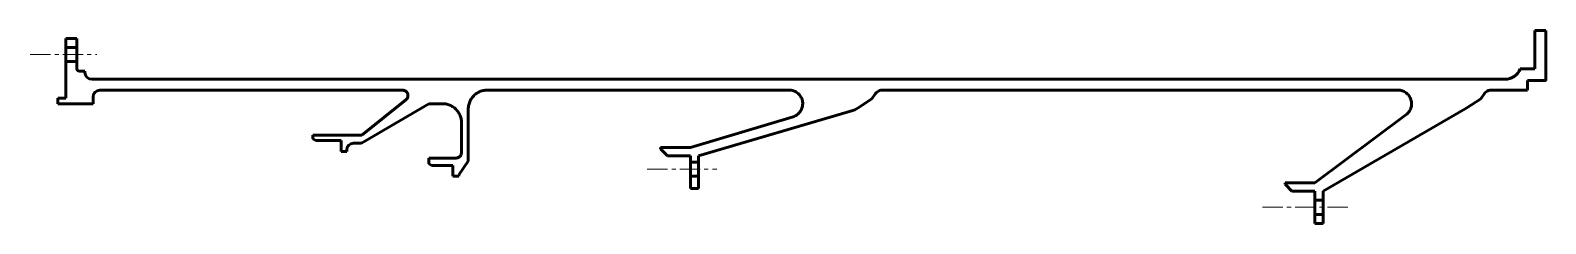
# Model space of a CAD drawing. Header units: millimetres. Extents: x -273 to 286, y 371 to 442.
import ezdxf

# ---------------------------------------------------------------- set-up
doc = ezdxf.new("R2010")
doc.units = ezdxf.units.MM
doc.linetypes.add('K5LT_AXLED', pattern=[12, 7.5, -1.5, 1.5, -1.5])
doc.linetypes.add('K5LT_BASIC', pattern=[0])

msp = doc.modelspace()

# ---------------------------------------------------------------- linework, layer by layer
at = {"color": 150, "linetype": 'K5LT_BASIC', "lineweight": 60, "true_color": 0x0080ff}
for p, q in [((286.33, 442.11), (282.33, 442.11)), ((282.33, 442.11), (282.33, 428.01)), ((-259.87, 439.11), (-259.87, 417.11)), ((-255.87, 439.11), (-259.87, 439.11)), ((-255.87, 428.11), (-255.87, 439.11)), ((-255.87, 435.81), (-259.87, 435.81)), ((-255.87, 430.61), (-259.87, 430.61)), ((-252.87, 427.11), (-254.87, 427.11)), ((-252.87, 426.61), (-252.87, 427.11)), ((282.33, 428.01), (276.94, 428.01)), ((190.12, 424.11), (-250.37, 424.11)), ((-247.37, 420.11), (-135.61, 420.11)), ((-104.36, 420.11), (7.09, 420.11)), ((41.43, 420.11), (196.13, 420.11)), ((271.32, 424.11), (190.12, 424.11)), ((196.13, 420.11), (231.82, 420.11)), ((266.16, 420.11), (277.33, 420.11)), ((279.62, 420.11), (277.33, 420.11)), ((279.62, 423.72), (280.33, 423.72)), ((279.62, 423.72), (279.62, 420.11)), ((-259.87, 417.11), (-262.87, 417.11)), ((-262.87, 417.11), (-262.87, 415.11)), ((-262.87, 415.11), (-249.87, 415.11)), ((-249.87, 415.11), (-249.87, 417.61)), ((-150.78, 400.59), (-125.87, 415.11)), ((-134.37, 416.55), (-150.69, 403.59)), ((-125.87, 415.11), (-120.87, 415.11)), ((32.53, 413.55), (37.64, 416.95)), ((37.64, 416.95), (38.97, 418.84)), ((257.27, 413.55), (262.38, 416.95)), ((262.38, 416.95), (263.71, 418.84)), ((-111.36, 393.93), (-111.36, 413.11)), ((8.52, 410.33), (-29.35, 398.95)), ((-26.35, 395.95), (30.62, 412.65)), ((30.62, 412.65), (31.29, 412.89)), ((31.29, 412.89), (31.93, 413.18)), ((31.93, 413.18), (32.53, 413.55)), ((234.75, 411.08), (201.17, 385.98)), ((204.17, 382.98), (256.66, 413.18)), ((256.66, 413.18), (257.27, 413.55)), ((-150.69, 403.59), (-168.69, 403.59)), ((-168.69, 403.59), (-168.69, 402.17)), ((-113.87, 408.11), (-113.87, 397.11)), ((-167.69, 401.59), (-168.69, 402.17)), ((-167.69, 401.59), (-158.23, 401.59)), ((-158.23, 401.59), (-158.23, 397.59)), ((-158.23, 397.59), (-156.23, 397.59)), ((-156.23, 397.59), (-156.23, 398.09)), ((-153.73, 400.59), (-150.78, 400.59)), ((-29.35, 398.95), (-40.35, 398.95)), ((-40.35, 398.95), (-40.35, 398.45)), ((-40.35, 398.45), (-37.85, 395.95)), ((-115.87, 395.11), (-125.87, 395.11)), ((-125.87, 395.11), (-125.87, 393)), ((-124.87, 392.43), (-125.87, 393)), ((-124.87, 392.43), (-117.07, 392.43)), ((-117.07, 388.43), (-117.07, 392.43)), ((-114.86, 388.93), (-111.36, 393.93)), ((-37.85, 395.95), (-29.35, 395.95)), ((-29.35, 395.95), (-29.35, 383.95)), ((-26.35, 393.64), (-29.35, 393.64)), ((-26.35, 383.95), (-26.35, 395.95)), ((-117.07, 388.43), (-114.86, 388.43)), ((-114.86, 388.43), (-114.86, 388.93)), ((-26.35, 388.44), (-29.35, 388.44)), ((201.17, 385.98), (190.17, 385.98)), ((190.17, 385.98), (190.17, 385.48)), ((-29.35, 383.95), (-26.35, 383.95)), ((190.17, 385.48), (192.67, 382.98)), ((192.67, 382.98), (201.17, 382.98)), ((193.17, 382.98), (201.17, 382.98)), ((201.17, 382.98), (201.17, 370.98)), ((201.17, 382.98), (201.17, 370.98)), ((204.17, 370.98), (204.17, 382.98)), ((204.17, 379.58), (201.17, 379.58)), ((204.17, 374.38), (201.17, 374.38)), ((201.17, 370.98), (204.17, 370.98))]:
    msp.add_line(p, q, dxfattribs=at)
at = {"color": 30, "linetype": 'K5LT_AXLED', "lineweight": 18, "true_color": 0xff8000}
for p, q in [((-273.02, 433.21), (-248.43, 433.21)), ((-45.27, 391.04), (-19.64, 391.04)), ((181.84, 376.98), (213.84, 376.98))]:
    msp.add_line(p, q, dxfattribs=at)
at = {"color": 150, "linetype": 'K5LT_BASIC', "lineweight": 60, "true_color": 0x0080ff}
msp.add_lwpolyline([(286.33, 442.11), (286.33, 423.72), (280.33, 423.72)], dxfattribs=at)
for centre, radius, start, end in [((-254.87, 428.11), 1, 180, 270), ((-250.37, 426.61), 2.5, 180, 270), ((271.32, 430.11), 6, 270, 339.4317), ((-247.37, 417.61), 2.5, 90, 180), ((-153.73, 398.09), 2.5, 90, 180)]:
    msp.add_arc(centre, radius, start, end, dxfattribs=at)
for points, knots in [([(-135.61, 420.11), (-135.2, 420.13), (-134.37, 419.85), (-133.6, 418.82), (-133.56, 417.53), (-134.04, 416.79), (-134.37, 416.55)], [0, 0, 0, 0, 1.2158, 2.431599, 3.6474, 4.863199, 4.863199, 4.863199, 4.863199]), ([(-111.36, 413.11), (-111.37, 413.64), (-111.25, 414.69), (-110.72, 416.18), (-109.88, 417.52), (-108.77, 418.63), (-107.43, 419.47), (-105.94, 420), (-104.89, 420.12), (-104.36, 420.11)], [0, 0, 0, 0, 1.567484, 3.134968, 4.702452, 6.269937, 7.837421, 9.404904, 10.972389, 10.972389, 10.972389, 10.972389]), ([(7.09, 420.11), (7.61, 420.12), (8.67, 419.94), (10.1, 419.21), (11.22, 418.07), (11.94, 416.64), (12.17, 415.05), (11.9, 413.47), (11.15, 412.05), (9.99, 410.94), (9.03, 410.47), (8.52, 410.33)], [0, 0, 0, 0, 1.576679, 3.153357, 4.730037, 6.306715, 7.883394, 9.460073, 11.036752, 12.613431, 14.190109, 14.190109, 14.190109, 14.190109]), ([(38.97, 418.84), (39.15, 419.1), (39.61, 419.57), (40.47, 420.01), (41.11, 420.12), (41.43, 420.11)], [0, 0, 0, 0, 0.953578, 1.907156, 2.860734, 2.860734, 2.860734, 2.860734]), ([(231.82, 420.11), (232.35, 420.12), (233.41, 419.94), (234.83, 419.21), (235.96, 418.07), (236.67, 416.64), (236.91, 415.05), (236.63, 413.47), (235.9, 412.08), (235.16, 411.36), (234.75, 411.08)], [0, 0, 0, 0, 1.576679, 3.153357, 4.730037, 6.306715, 7.883394, 9.460073, 11.036752, 12.514343, 12.514343, 12.514343, 12.514343]), ([(263.71, 418.84), (263.89, 419.1), (264.35, 419.57), (265.2, 420.01), (265.84, 420.12), (266.16, 420.11)], [0, 0, 0, 0, 0.953578, 1.907156, 2.860734, 2.860734, 2.860734, 2.860734]), ([(-120.87, 415.11), (-120.35, 415.12), (-119.3, 415), (-117.81, 414.47), (-116.47, 413.63), (-115.35, 412.52), (-114.51, 411.18), (-113.99, 409.69), (-113.87, 408.64), (-113.87, 408.11)], [0, 0, 0, 0, 1.567503, 3.135005, 4.702508, 6.270011, 7.837514, 9.405016, 10.972519, 10.972519, 10.972519, 10.972519]), ([(-113.87, 397.11), (-113.86, 396.77), (-114.06, 396.06), (-114.82, 395.31), (-115.53, 395.11), (-115.87, 395.11)], [0, 0, 0, 0, 1.035276, 2.070553, 3.105829, 3.105829, 3.105829, 3.105829])]:
    msp.add_open_spline(points, degree=3, knots=knots, dxfattribs=at)

doc.saveas('drawing.dxf')
